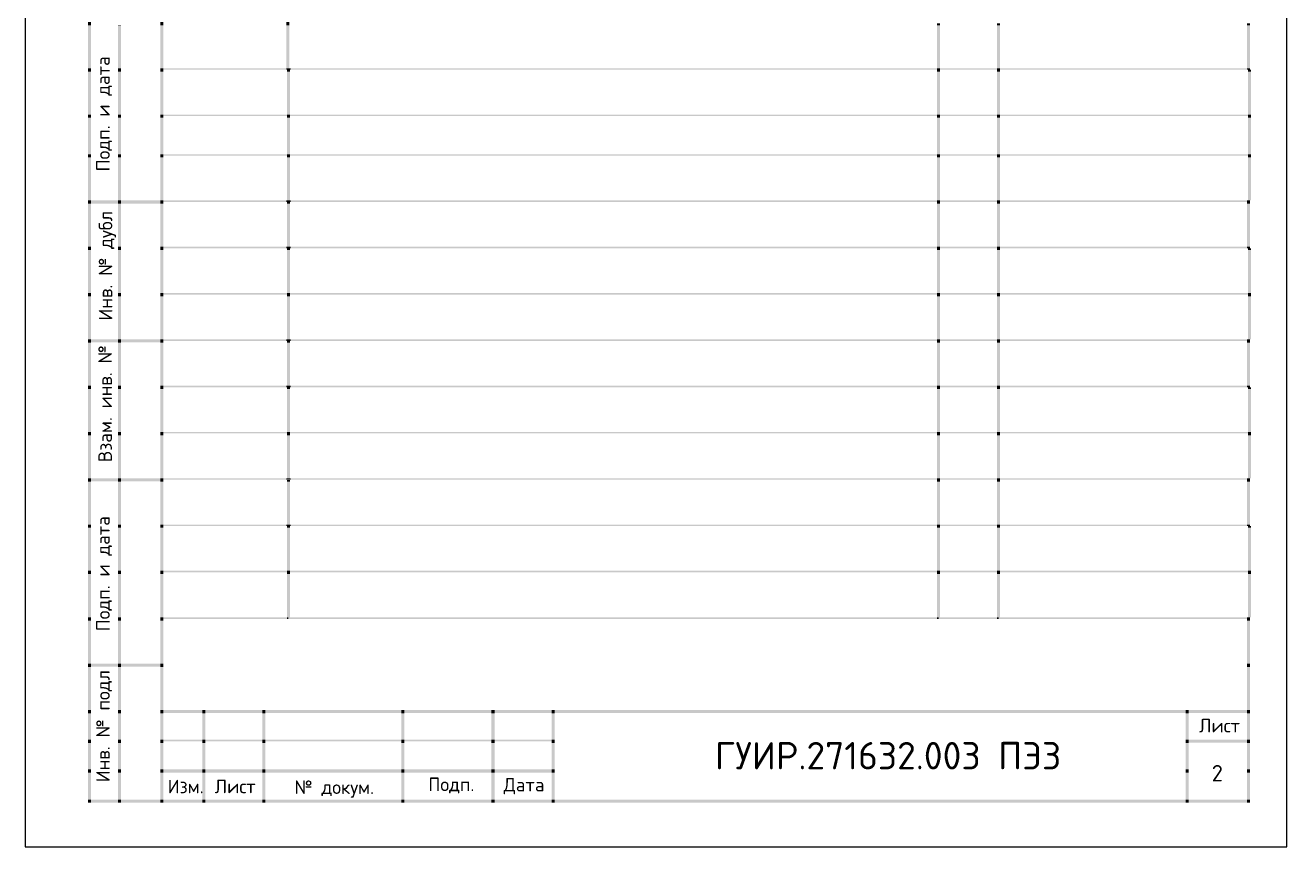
# Model space of a CAD drawing. Header units: millimetres. Extents: x 0 to 17.6, y 0 to 11.7.
# Drawn here: x 9.3 to 17.56, y 0 to 5.38 of the extents above; entities that cross this region are included whole.
import ezdxf

# ---------------------------------------------------------------- set-up
doc = ezdxf.new("R2010")
doc.units = ezdxf.units.MM
for name, color, linetype in [('PDF2_Solid Fills', 7, 'Continuous'), ('PDF2_Text', 7, 'Continuous'), ('PDF_Text', 7, 'Continuous')]:
    doc.layers.add(name, color=color, linetype=linetype)
doc.styles.add('PDF ISOCPEUR', font='isocpeur.ttf')

msp = doc.modelspace()

# ---------------------------------------------------------------- linework, layer by layer
at = {"color": 7, "true_color": 0xffffff}
msp.add_lwpolyline([(9.2964, 0), (17.5647, 0), (17.5647, 11.6933), (9.2964, 11.6933)], close=True, dxfattribs=at)
at = {"layer": 'PDF2_Solid Fills', "lineweight": 35, "transparency": 33554559}
for points in [[(9.708, 5.384), (9.728, 5.384), (9.708, 5.4057), (9.728, 5.4057)], [(9.708, 5.1024), (9.728, 5.1024), (9.708, 5.384), (9.728, 5.384)], [(9.9047, 5.384), (9.9247, 5.384), (9.9047, 5.3857), (9.9247, 5.3857)], [(9.9047, 5.1024), (9.9247, 5.1024), (9.9047, 5.384), (9.9247, 5.384)], [(10.1817, 5.384), (10.2017, 5.384), (10.1817, 5.4057), (10.2017, 5.4057)], [(10.1817, 5.1024), (10.2017, 5.1024), (10.1817, 5.384), (10.2017, 5.384)], [(11.0067, 5.384), (11.0267, 5.384), (11.0067, 5.4057), (11.0267, 5.4057)], [(11.0067, 5.1024), (11.0267, 5.1024), (11.0067, 5.384), (11.0267, 5.384)], [(15.2723, 5.384), (15.2923, 5.384), (15.2723, 5.3957), (15.2923, 5.3957)], [(15.2723, 5.1024), (15.2923, 5.1024), (15.2723, 5.384), (15.2923, 5.384)], [(15.6661, 5.384), (15.6861, 5.384), (15.6661, 5.3957), (15.6861, 5.3957)], [(15.6661, 5.1024), (15.6861, 5.1024), (15.6661, 5.384), (15.6861, 5.384)], [(17.3047, 5.384), (17.3247, 5.384), (17.3047, 5.3957), (17.3247, 5.3957)], [(17.3047, 5.1024), (17.3247, 5.1024), (17.3047, 5.384), (17.3247, 5.384)], [(9.708, 5.0807), (9.728, 5.0807), (9.708, 5.1024), (9.728, 5.1024)], [(9.708, 4.799), (9.728, 4.799), (9.708, 5.0807), (9.728, 5.0807)], [(9.9047, 5.0807), (9.9247, 5.0807), (9.9047, 5.1024), (9.9247, 5.1024)], [(9.9047, 4.799), (9.9247, 4.799), (9.9047, 5.0807), (9.9247, 5.0807)], [(10.1817, 5.0807), (10.2017, 5.0807), (10.1817, 5.1024), (10.2017, 5.1024)], [(10.1817, 4.799), (10.2017, 4.799), (10.1817, 5.0807), (10.2017, 5.0807)], [(10.2017, 5.0924), (11.0067, 5.0924), (10.2017, 5.1024), (11.0067, 5.1024)], [(11.0067, 5.0924), (11.0167, 5.0924), (11.0067, 5.1024), (11.0167, 5.1024)], [(11.0117, 5.0807), (11.0317, 5.0807), (11.0117, 5.0924), (11.0317, 5.0924)], [(11.0117, 4.799), (11.0317, 4.799), (11.0117, 5.0807), (11.0317, 5.0807)], [(11.0167, 5.0924), (11.0267, 5.0924), (11.0167, 5.1024), (11.0267, 5.1024)], [(11.0267, 5.0924), (11.0367, 5.0924), (11.0267, 5.1024), (11.0367, 5.1024)], [(11.0367, 5.0924), (15.2723, 5.0924), (11.0367, 5.1024), (15.2723, 5.1024)], [(15.2723, 5.0807), (15.2923, 5.0807), (15.2723, 5.1024), (15.2923, 5.1024)], [(15.2723, 4.799), (15.2923, 4.799), (15.2723, 5.0807), (15.2923, 5.0807)], [(15.2923, 5.0924), (15.666, 5.0924), (15.2923, 5.1024), (15.666, 5.1024)], [(15.6661, 5.0807), (15.6861, 5.0807), (15.6661, 5.1024), (15.6861, 5.1024)], [(15.6661, 4.799), (15.6861, 4.799), (15.6661, 5.0807), (15.6861, 5.0807)], [(15.6861, 5.0924), (17.3047, 5.0924), (15.6861, 5.1024), (17.3047, 5.1024)], [(17.3047, 5.0924), (17.3147, 5.0924), (17.3047, 5.1024), (17.3147, 5.1024)], [(17.3097, 5.0807), (17.3297, 5.0807), (17.3097, 5.0924), (17.3297, 5.0924)], [(17.3097, 4.799), (17.3297, 4.799), (17.3097, 5.0807), (17.3297, 5.0807)], [(17.3147, 5.0924), (17.3247, 5.0924), (17.3147, 5.1024), (17.3247, 5.1024)], [(9.708, 4.7774), (9.728, 4.7774), (9.708, 4.799), (9.728, 4.799)], [(9.9047, 4.7774), (9.9247, 4.7774), (9.9047, 4.799), (9.9247, 4.799)], [(10.1817, 4.7774), (10.2017, 4.7774), (10.1817, 4.799), (10.2017, 4.799)], [(10.2017, 4.789), (11.0117, 4.789), (10.2017, 4.799), (11.0117, 4.799)], [(11.0117, 4.7774), (11.0317, 4.7774), (11.0117, 4.799), (11.0317, 4.799)], [(11.0317, 4.789), (15.2723, 4.789), (11.0317, 4.799), (15.2723, 4.799)], [(15.2723, 4.7774), (15.2923, 4.7774), (15.2723, 4.799), (15.2923, 4.799)], [(15.2923, 4.789), (15.666, 4.789), (15.2923, 4.799), (15.666, 4.799)], [(15.6661, 4.7774), (15.6861, 4.7774), (15.6661, 4.799), (15.6861, 4.799)], [(15.6861, 4.789), (17.3097, 4.789), (15.6861, 4.799), (17.3097, 4.799)], [(17.3097, 4.7774), (17.3297, 4.7774), (17.3097, 4.799), (17.3297, 4.799)], [(9.708, 4.539), (9.728, 4.539), (9.708, 4.7774), (9.728, 4.7774)], [(9.9047, 4.539), (9.9247, 4.539), (9.9047, 4.7774), (9.9247, 4.7774)], [(10.1817, 4.539), (10.2017, 4.539), (10.1817, 4.7774), (10.2017, 4.7774)], [(11.0117, 4.539), (11.0317, 4.539), (11.0117, 4.7774), (11.0317, 4.7774)], [(15.2723, 4.539), (15.2923, 4.539), (15.2723, 4.7774), (15.2923, 4.7774)], [(15.6661, 4.539), (15.6861, 4.539), (15.6661, 4.7774), (15.6861, 4.7774)], [(17.3097, 4.539), (17.3297, 4.539), (17.3097, 4.7774), (17.3297, 4.7774)], [(9.708, 4.5174), (9.728, 4.5174), (9.708, 4.539), (9.728, 4.539)], [(9.708, 4.2357), (9.728, 4.2357), (9.708, 4.5174), (9.728, 4.5174)], [(9.9047, 4.5174), (9.9247, 4.5174), (9.9047, 4.539), (9.9247, 4.539)], [(9.9047, 4.2357), (9.9247, 4.2357), (9.9047, 4.5174), (9.9247, 4.5174)], [(10.1817, 4.5174), (10.2017, 4.5174), (10.1817, 4.539), (10.2017, 4.539)], [(10.1817, 4.2357), (10.2017, 4.2357), (10.1817, 4.5174), (10.2017, 4.5174)], [(10.2017, 4.529), (11.0117, 4.529), (10.2017, 4.539), (11.0117, 4.539)], [(11.0117, 4.5174), (11.0317, 4.5174), (11.0117, 4.539), (11.0317, 4.539)], [(11.0117, 4.2357), (11.0317, 4.2357), (11.0117, 4.5174), (11.0317, 4.5174)], [(11.0317, 4.529), (15.2723, 4.529), (11.0317, 4.539), (15.2723, 4.539)], [(15.2723, 4.5174), (15.2923, 4.5174), (15.2723, 4.539), (15.2923, 4.539)], [(15.2723, 4.2357), (15.2923, 4.2357), (15.2723, 4.5174), (15.2923, 4.5174)], [(15.2923, 4.529), (15.666, 4.529), (15.2923, 4.539), (15.666, 4.539)], [(15.6661, 4.5174), (15.6861, 4.5174), (15.6661, 4.539), (15.6861, 4.539)], [(15.6661, 4.2357), (15.6861, 4.2357), (15.6661, 4.5174), (15.6861, 4.5174)], [(15.6861, 4.529), (17.3097, 4.529), (15.6861, 4.539), (17.3097, 4.539)], [(17.3097, 4.5174), (17.3297, 4.5174), (17.3097, 4.539), (17.3297, 4.539)], [(17.3097, 4.2357), (17.3297, 4.2357), (17.3097, 4.5174), (17.3297, 4.5174)], [(9.708, 4.214), (9.728, 4.214), (9.708, 4.2357), (9.728, 4.2357)], [(9.728, 4.2157), (9.9047, 4.2157), (9.728, 4.2357), (9.9047, 4.2357)], [(9.9047, 4.214), (9.9247, 4.214), (9.9047, 4.2357), (9.9247, 4.2357)], [(9.9247, 4.2157), (10.1817, 4.2157), (9.9247, 4.2357), (10.1817, 4.2357)], [(10.1817, 4.214), (10.2017, 4.214), (10.1817, 4.2357), (10.2017, 4.2357)], [(10.2017, 4.2257), (11.0067, 4.2257), (10.2017, 4.2357), (11.0067, 4.2357)], [(11.0067, 4.2257), (11.0167, 4.2257), (11.0067, 4.2357), (11.0167, 4.2357)], [(11.0126, 4.214), (11.0326, 4.214), (11.0126, 4.2257), (11.0326, 4.2257)], [(11.0167, 4.2257), (11.0267, 4.2257), (11.0167, 4.2357), (11.0267, 4.2357)], [(11.0267, 4.2257), (11.0367, 4.2257), (11.0267, 4.2357), (11.0367, 4.2357)], [(11.0367, 4.2257), (15.2723, 4.2257), (11.0367, 4.2357), (15.2723, 4.2357)], [(15.2723, 4.214), (15.2923, 4.214), (15.2723, 4.2357), (15.2923, 4.2357)], [(15.2923, 4.2257), (15.666, 4.2257), (15.2923, 4.2357), (15.666, 4.2357)], [(15.6661, 4.214), (15.6861, 4.214), (15.6661, 4.2357), (15.6861, 4.2357)], [(15.6861, 4.2257), (17.3047, 4.2257), (15.6861, 4.2357), (17.3047, 4.2357)], [(17.3047, 4.2257), (17.3147, 4.2257), (17.3047, 4.2357), (17.3147, 4.2357)], [(17.3047, 4.214), (17.3247, 4.214), (17.3047, 4.2257), (17.3247, 4.2257)], [(17.3147, 4.2257), (17.3247, 4.2257), (17.3147, 4.2357), (17.3247, 4.2357)], [(9.708, 3.9324), (9.728, 3.9324), (9.708, 4.214), (9.728, 4.214)], [(9.9047, 3.9324), (9.9247, 3.9324), (9.9047, 4.214), (9.9247, 4.214)], [(10.1817, 3.9324), (10.2017, 3.9324), (10.1817, 4.214), (10.2017, 4.214)], [(11.0126, 3.9324), (11.0326, 3.9324), (11.0126, 4.214), (11.0326, 4.214)], [(15.2723, 3.9324), (15.2923, 3.9324), (15.2723, 4.214), (15.2923, 4.214)], [(15.6661, 3.9324), (15.6861, 3.9324), (15.6661, 4.214), (15.6861, 4.214)], [(17.3047, 3.9324), (17.3247, 3.9324), (17.3047, 4.214), (17.3247, 4.214)], [(9.708, 3.9107), (9.728, 3.9107), (9.708, 3.9324), (9.728, 3.9324)], [(9.708, 3.629), (9.728, 3.629), (9.708, 3.9107), (9.728, 3.9107)], [(9.9047, 3.9107), (9.9247, 3.9107), (9.9047, 3.9324), (9.9247, 3.9324)], [(9.9047, 3.629), (9.9247, 3.629), (9.9047, 3.9107), (9.9247, 3.9107)], [(10.1817, 3.9107), (10.2017, 3.9107), (10.1817, 3.9324), (10.2017, 3.9324)], [(10.1817, 3.629), (10.2017, 3.629), (10.1817, 3.9107), (10.2017, 3.9107)], [(10.2017, 3.9224), (11.0067, 3.9224), (10.2017, 3.9324), (11.0067, 3.9324)], [(11.0067, 3.9224), (11.0167, 3.9224), (11.0067, 3.9324), (11.0167, 3.9324)], [(11.0117, 3.9107), (11.0317, 3.9107), (11.0117, 3.9224), (11.0317, 3.9224)], [(11.0117, 3.629), (11.0317, 3.629), (11.0117, 3.9107), (11.0317, 3.9107)], [(11.0167, 3.9224), (11.0267, 3.9224), (11.0167, 3.9324), (11.0267, 3.9324)], [(11.0267, 3.9224), (11.0367, 3.9224), (11.0267, 3.9324), (11.0367, 3.9324)], [(11.0367, 3.9224), (15.2723, 3.9224), (11.0367, 3.9324), (15.2723, 3.9324)], [(15.2723, 3.9107), (15.2923, 3.9107), (15.2723, 3.9324), (15.2923, 3.9324)], [(15.2723, 3.629), (15.2923, 3.629), (15.2723, 3.9107), (15.2923, 3.9107)], [(15.2923, 3.9224), (15.666, 3.9224), (15.2923, 3.9324), (15.666, 3.9324)], [(15.6661, 3.9107), (15.6861, 3.9107), (15.6661, 3.9324), (15.6861, 3.9324)], [(15.6661, 3.629), (15.6861, 3.629), (15.6661, 3.9107), (15.6861, 3.9107)], [(15.6861, 3.9224), (17.3047, 3.9224), (15.6861, 3.9324), (17.3047, 3.9324)], [(17.3047, 3.9224), (17.3147, 3.9224), (17.3047, 3.9324), (17.3147, 3.9324)], [(17.3097, 3.9107), (17.3297, 3.9107), (17.3097, 3.9224), (17.3297, 3.9224)], [(17.3097, 3.629), (17.3297, 3.629), (17.3097, 3.9107), (17.3297, 3.9107)], [(17.3147, 3.9224), (17.3247, 3.9224), (17.3147, 3.9324), (17.3247, 3.9324)], [(9.708, 3.6074), (9.728, 3.6074), (9.708, 3.629), (9.728, 3.629)], [(9.708, 3.3257), (9.728, 3.3257), (9.708, 3.6074), (9.728, 3.6074)], [(9.9047, 3.6074), (9.9247, 3.6074), (9.9047, 3.629), (9.9247, 3.629)], [(9.9047, 3.3257), (9.9247, 3.3257), (9.9047, 3.6074), (9.9247, 3.6074)], [(10.1817, 3.6074), (10.2017, 3.6074), (10.1817, 3.629), (10.2017, 3.629)], [(10.1817, 3.3257), (10.2017, 3.3257), (10.1817, 3.6074), (10.2017, 3.6074)], [(10.2017, 3.619), (11.0117, 3.619), (10.2017, 3.629), (11.0117, 3.629)], [(11.0117, 3.6074), (11.0317, 3.6074), (11.0117, 3.629), (11.0317, 3.629)], [(11.0117, 3.3257), (11.0317, 3.3257), (11.0117, 3.6074), (11.0317, 3.6074)], [(11.0317, 3.619), (15.2723, 3.619), (11.0317, 3.629), (15.2723, 3.629)], [(15.2723, 3.6074), (15.2923, 3.6074), (15.2723, 3.629), (15.2923, 3.629)], [(15.2723, 3.3257), (15.2923, 3.3257), (15.2723, 3.6074), (15.2923, 3.6074)], [(15.2923, 3.619), (15.666, 3.619), (15.2923, 3.629), (15.666, 3.629)], [(15.6661, 3.6074), (15.6861, 3.6074), (15.6661, 3.629), (15.6861, 3.629)], [(15.6661, 3.3257), (15.6861, 3.3257), (15.6661, 3.6074), (15.6861, 3.6074)], [(15.6861, 3.619), (17.3097, 3.619), (15.6861, 3.629), (17.3097, 3.629)], [(17.3097, 3.6074), (17.3297, 3.6074), (17.3097, 3.629), (17.3297, 3.629)], [(17.3097, 3.3257), (17.3297, 3.3257), (17.3097, 3.6074), (17.3297, 3.6074)], [(9.708, 3.304), (9.728, 3.304), (9.708, 3.3257), (9.728, 3.3257)], [(9.728, 3.3057), (9.9047, 3.3057), (9.728, 3.3257), (9.9047, 3.3257)], [(9.9047, 3.304), (9.9247, 3.304), (9.9047, 3.3257), (9.9247, 3.3257)], [(9.9247, 3.3057), (10.1817, 3.3057), (9.9247, 3.3257), (10.1817, 3.3257)], [(10.1817, 3.304), (10.2017, 3.304), (10.1817, 3.3257), (10.2017, 3.3257)], [(10.2017, 3.3157), (11.0067, 3.3157), (10.2017, 3.3257), (11.0067, 3.3257)], [(11.0067, 3.3157), (11.0167, 3.3157), (11.0067, 3.3257), (11.0167, 3.3257)], [(11.0115, 3.304), (11.0315, 3.304), (11.0115, 3.3157), (11.0315, 3.3157)], [(11.0167, 3.3157), (11.0267, 3.3157), (11.0167, 3.3257), (11.0267, 3.3257)], [(11.0267, 3.3157), (11.0367, 3.3157), (11.0267, 3.3257), (11.0367, 3.3257)], [(11.0367, 3.3157), (15.2723, 3.3157), (11.0367, 3.3257), (15.2723, 3.3257)], [(15.2723, 3.304), (15.2923, 3.304), (15.2723, 3.3257), (15.2923, 3.3257)], [(15.2923, 3.3157), (15.666, 3.3157), (15.2923, 3.3257), (15.666, 3.3257)], [(15.6661, 3.304), (15.6861, 3.304), (15.6661, 3.3257), (15.6861, 3.3257)], [(15.6861, 3.3157), (17.3047, 3.3157), (15.6861, 3.3257), (17.3047, 3.3257)], [(17.3047, 3.3157), (17.3147, 3.3157), (17.3047, 3.3257), (17.3147, 3.3257)], [(17.3047, 3.304), (17.3247, 3.304), (17.3047, 3.3157), (17.3247, 3.3157)], [(17.3147, 3.3157), (17.3247, 3.3157), (17.3147, 3.3257), (17.3247, 3.3257)], [(9.708, 3.0219), (9.728, 3.0219), (9.708, 3.3039), (9.728, 3.3039)], [(9.9047, 3.0219), (9.9247, 3.0219), (9.9047, 3.3039), (9.9247, 3.3039)], [(10.1817, 3.0219), (10.2017, 3.0219), (10.1817, 3.3039), (10.2017, 3.3039)], [(11.0115, 3.0219), (11.0315, 3.0219), (11.0115, 3.3039), (11.0315, 3.3039)], [(15.2723, 3.0219), (15.2923, 3.0219), (15.2723, 3.3039), (15.2923, 3.3039)], [(15.6661, 3.0219), (15.6861, 3.0219), (15.6661, 3.3039), (15.6861, 3.3039)], [(17.3047, 3.0219), (17.3247, 3.0219), (17.3047, 3.3039), (17.3247, 3.3039)], [(9.708, 3.0003), (9.728, 3.0003), (9.708, 3.0219), (9.728, 3.0219)], [(9.708, 2.7186), (9.728, 2.7186), (9.708, 3.0003), (9.728, 3.0003)], [(9.9047, 3.0003), (9.9247, 3.0003), (9.9047, 3.0219), (9.9247, 3.0219)], [(9.9047, 2.7186), (9.9247, 2.7186), (9.9047, 3.0003), (9.9247, 3.0003)], [(10.1817, 3.0003), (10.2017, 3.0003), (10.1817, 3.0219), (10.2017, 3.0219)], [(10.1817, 2.7186), (10.2017, 2.7186), (10.1817, 3.0003), (10.2017, 3.0003)], [(10.2017, 3.0119), (11.0067, 3.0119), (10.2017, 3.0219), (11.0067, 3.0219)], [(11.0067, 3.0119), (11.0167, 3.0119), (11.0067, 3.0219), (11.0167, 3.0219)], [(11.0117, 3.0003), (11.0317, 3.0003), (11.0117, 3.0119), (11.0317, 3.0119)], [(11.0117, 2.7186), (11.0317, 2.7186), (11.0117, 3.0003), (11.0317, 3.0003)], [(11.0167, 3.0119), (11.0267, 3.0119), (11.0167, 3.0219), (11.0267, 3.0219)], [(11.0267, 3.0119), (11.0367, 3.0119), (11.0267, 3.0219), (11.0367, 3.0219)], [(11.0367, 3.0119), (15.2723, 3.0119), (11.0367, 3.0219), (15.2723, 3.0219)], [(15.2723, 3.0003), (15.2923, 3.0003), (15.2723, 3.0219), (15.2923, 3.0219)], [(15.2723, 2.7186), (15.2923, 2.7186), (15.2723, 3.0003), (15.2923, 3.0003)], [(15.2923, 3.0119), (15.666, 3.0119), (15.2923, 3.0219), (15.666, 3.0219)], [(15.6661, 3.0003), (15.6861, 3.0003), (15.6661, 3.0219), (15.6861, 3.0219)], [(15.6661, 2.7186), (15.6861, 2.7186), (15.6661, 3.0003), (15.6861, 3.0003)], [(15.6861, 3.0119), (17.3047, 3.0119), (15.6861, 3.0219), (17.3047, 3.0219)], [(17.3047, 3.0119), (17.3147, 3.0119), (17.3047, 3.0219), (17.3147, 3.0219)], [(17.3097, 3.0003), (17.3297, 3.0003), (17.3097, 3.0119), (17.3297, 3.0119)], [(17.3097, 2.7186), (17.3297, 2.7186), (17.3097, 3.0003), (17.3297, 3.0003)], [(17.3147, 3.0119), (17.3247, 3.0119), (17.3147, 3.0219), (17.3247, 3.0219)], [(9.708, 2.6969), (9.728, 2.6969), (9.708, 2.7186), (9.728, 2.7186)], [(9.708, 2.4153), (9.728, 2.4153), (9.708, 2.6969), (9.728, 2.6969)], [(9.9047, 2.6969), (9.9247, 2.6969), (9.9047, 2.7186), (9.9247, 2.7186)], [(9.9047, 2.4153), (9.9247, 2.4153), (9.9047, 2.6969), (9.9247, 2.6969)], [(10.1817, 2.6969), (10.2017, 2.6969), (10.1817, 2.7186), (10.2017, 2.7186)], [(10.1817, 2.4153), (10.2017, 2.4153), (10.1817, 2.6969), (10.2017, 2.6969)], [(10.2017, 2.7086), (11.0117, 2.7086), (10.2017, 2.7186), (11.0117, 2.7186)], [(11.0117, 2.6969), (11.0317, 2.6969), (11.0117, 2.7186), (11.0317, 2.7186)], [(11.0117, 2.4153), (11.0317, 2.4153), (11.0117, 2.6969), (11.0317, 2.6969)], [(11.0317, 2.7086), (15.2723, 2.7086), (11.0317, 2.7186), (15.2723, 2.7186)], [(15.2723, 2.6969), (15.2923, 2.6969), (15.2723, 2.7186), (15.2923, 2.7186)], [(15.2723, 2.4153), (15.2923, 2.4153), (15.2723, 2.6969), (15.2923, 2.6969)], [(15.2923, 2.7086), (15.666, 2.7086), (15.2923, 2.7186), (15.666, 2.7186)], [(15.6661, 2.6969), (15.6861, 2.6969), (15.6661, 2.7186), (15.6861, 2.7186)], [(15.6661, 2.4153), (15.6861, 2.4153), (15.6661, 2.6969), (15.6861, 2.6969)], [(15.6861, 2.7086), (17.3097, 2.7086), (15.6861, 2.7186), (17.3097, 2.7186)], [(17.3097, 2.6969), (17.3297, 2.6969), (17.3097, 2.7186), (17.3297, 2.7186)], [(17.3097, 2.4153), (17.3297, 2.4153), (17.3097, 2.6969), (17.3297, 2.6969)], [(9.708, 2.3936), (9.728, 2.3936), (9.708, 2.4153), (9.728, 2.4153)], [(9.728, 2.3953), (9.9047, 2.3953), (9.728, 2.4153), (9.9047, 2.4153)], [(9.9047, 2.3936), (9.9247, 2.3936), (9.9047, 2.4153), (9.9247, 2.4153)], [(9.9247, 2.3953), (10.1817, 2.3953), (9.9247, 2.4153), (10.1817, 2.4153)], [(10.1817, 2.3936), (10.2017, 2.3936), (10.1817, 2.4153), (10.2017, 2.4153)], [(10.2017, 2.4053), (11.0067, 2.4053), (10.2017, 2.4153), (11.0067, 2.4153)], [(11.0067, 2.4053), (11.0167, 2.4053), (11.0067, 2.4153), (11.0167, 2.4153)], [(11.0114, 2.3929), (11.0314, 2.3929), (11.0114, 2.4045), (11.0314, 2.4045)], [(11.0167, 2.4053), (11.0267, 2.4053), (11.0167, 2.4153), (11.0267, 2.4153)], [(11.0267, 2.4053), (11.0367, 2.4053), (11.0267, 2.4153), (11.0367, 2.4153)], [(11.0367, 2.4053), (15.2723, 2.4053), (11.0367, 2.4153), (15.2723, 2.4153)], [(15.2723, 2.3936), (15.2923, 2.3936), (15.2723, 2.4153), (15.2923, 2.4153)], [(15.2923, 2.4053), (15.666, 2.4053), (15.2923, 2.4153), (15.666, 2.4153)], [(15.6661, 2.3936), (15.6861, 2.3936), (15.6661, 2.4153), (15.6861, 2.4153)], [(15.6861, 2.4053), (17.3047, 2.4053), (15.6861, 2.4153), (17.3047, 2.4153)], [(17.3047, 2.4053), (17.3147, 2.4053), (17.3047, 2.4153), (17.3147, 2.4153)], [(17.3047, 2.3936), (17.3247, 2.3936), (17.3047, 2.4053), (17.3247, 2.4053)], [(17.3147, 2.4053), (17.3247, 2.4053), (17.3147, 2.4153), (17.3247, 2.4153)], [(9.708, 2.1119), (9.728, 2.1119), (9.708, 2.3936), (9.728, 2.3936)], [(9.9047, 2.1119), (9.9247, 2.1119), (9.9047, 2.3936), (9.9247, 2.3936)], [(10.1817, 2.1119), (10.2017, 2.1119), (10.1817, 2.3936), (10.2017, 2.3936)], [(11.0113, 2.1115), (11.0313, 2.1115), (11.0113, 2.3931), (11.0313, 2.3931)], [(15.2723, 2.1119), (15.2923, 2.1119), (15.2723, 2.3936), (15.2923, 2.3936)], [(15.6661, 2.1119), (15.6861, 2.1119), (15.6661, 2.3936), (15.6861, 2.3936)], [(17.3047, 2.1119), (17.3247, 2.1119), (17.3047, 2.3936), (17.3247, 2.3936)], [(9.708, 2.0903), (9.728, 2.0903), (9.708, 2.1119), (9.728, 2.1119)], [(9.708, 1.8086), (9.728, 1.8086), (9.708, 2.0903), (9.728, 2.0903)], [(9.9047, 2.0903), (9.9247, 2.0903), (9.9047, 2.1119), (9.9247, 2.1119)], [(9.9047, 1.8086), (9.9247, 1.8086), (9.9047, 2.0903), (9.9247, 2.0903)], [(10.1817, 2.0903), (10.2017, 2.0903), (10.1817, 2.1119), (10.2017, 2.1119)], [(10.1817, 1.8086), (10.2017, 1.8086), (10.1817, 2.0903), (10.2017, 2.0903)], [(10.2017, 2.1019), (11.0067, 2.1019), (10.2017, 2.1119), (11.0067, 2.1119)], [(11.0067, 2.1019), (11.0167, 2.1019), (11.0067, 2.1119), (11.0167, 2.1119)], [(11.0117, 2.0903), (11.0317, 2.0903), (11.0117, 2.1019), (11.0317, 2.1019)], [(11.0117, 1.8086), (11.0317, 1.8086), (11.0117, 2.0903), (11.0317, 2.0903)], [(11.0167, 2.1019), (11.0267, 2.1019), (11.0167, 2.1119), (11.0267, 2.1119)], [(11.0267, 2.1019), (11.0367, 2.1019), (11.0267, 2.1119), (11.0367, 2.1119)], [(11.0367, 2.1019), (15.2723, 2.1019), (11.0367, 2.1119), (15.2723, 2.1119)], [(15.2723, 2.0903), (15.2923, 2.0903), (15.2723, 2.1119), (15.2923, 2.1119)], [(15.2723, 1.8086), (15.2923, 1.8086), (15.2723, 2.0903), (15.2923, 2.0903)], [(15.2923, 2.1019), (15.666, 2.1019), (15.2923, 2.1119), (15.666, 2.1119)], [(15.6661, 2.0903), (15.6861, 2.0903), (15.6661, 2.1119), (15.6861, 2.1119)], [(15.6661, 1.8086), (15.6861, 1.8086), (15.6661, 2.0903), (15.6861, 2.0903)], [(15.6861, 2.1019), (17.3047, 2.1019), (15.6861, 2.1119), (17.3047, 2.1119)], [(17.3047, 2.1019), (17.3147, 2.1019), (17.3047, 2.1119), (17.3147, 2.1119)], [(17.3097, 2.0903), (17.3297, 2.0903), (17.3097, 2.1019), (17.3297, 2.1019)], [(17.3097, 1.8086), (17.3297, 1.8086), (17.3097, 2.0903), (17.3297, 2.0903)], [(17.3147, 2.1019), (17.3247, 2.1019), (17.3147, 2.1119), (17.3247, 2.1119)], [(9.708, 1.7869), (9.728, 1.7869), (9.708, 1.8086), (9.728, 1.8086)], [(9.708, 1.5036), (9.728, 1.5036), (9.708, 1.7869), (9.728, 1.7869)], [(9.9047, 1.7869), (9.9247, 1.7869), (9.9047, 1.8086), (9.9247, 1.8086)], [(9.9047, 1.5036), (9.9247, 1.5036), (9.9047, 1.7869), (9.9247, 1.7869)], [(10.1817, 1.7869), (10.2017, 1.7869), (10.1817, 1.8086), (10.2017, 1.8086)], [(10.1817, 1.5036), (10.2017, 1.5036), (10.1817, 1.7869), (10.2017, 1.7869)], [(10.2017, 1.7986), (11.0117, 1.7986), (10.2017, 1.8086), (11.0117, 1.8086)], [(11.0117, 1.7869), (11.0317, 1.7869), (11.0117, 1.8086), (11.0317, 1.8086)], [(11.0117, 1.5036), (11.0317, 1.5036), (11.0117, 1.7869), (11.0317, 1.7869)], [(11.0317, 1.7986), (15.2723, 1.7986), (11.0317, 1.8086), (15.2723, 1.8086)], [(15.2723, 1.7869), (15.2923, 1.7869), (15.2723, 1.8086), (15.2923, 1.8086)], [(15.2723, 1.5036), (15.2923, 1.5036), (15.2723, 1.7869), (15.2923, 1.7869)], [(15.2923, 1.7986), (15.666, 1.7986), (15.2923, 1.8086), (15.666, 1.8086)], [(15.6661, 1.7869), (15.6861, 1.7869), (15.6661, 1.8086), (15.6861, 1.8086)], [(15.6661, 1.5036), (15.6861, 1.5036), (15.6661, 1.7869), (15.6861, 1.7869)], [(15.6861, 1.7986), (17.3097, 1.7986), (15.6861, 1.8086), (17.3097, 1.8086)], [(17.3097, 1.7869), (17.3297, 1.7869), (17.3097, 1.8086), (17.3297, 1.8086)], [(17.3097, 1.5036), (17.3297, 1.5036), (17.3097, 1.7869), (17.3297, 1.7869)], [(9.708, 1.4819), (9.728, 1.4819), (9.708, 1.5036), (9.728, 1.5036)], [(9.9047, 1.4819), (9.9247, 1.4819), (9.9047, 1.5036), (9.9247, 1.5036)], [(10.1817, 1.4819), (10.2017, 1.4819), (10.1817, 1.5036), (10.2017, 1.5036)], [(10.2017, 1.4936), (11.0117, 1.4936), (10.2017, 1.5036), (11.0117, 1.5036)], [(11.0117, 1.4936), (11.0217, 1.4936), (11.0117, 1.5036), (11.0217, 1.5036)], [(11.0217, 1.4936), (15.2723, 1.4936), (11.0217, 1.5036), (15.2723, 1.5036)], [(15.2723, 1.4936), (15.2823, 1.4936), (15.2723, 1.5036), (15.2823, 1.5036)], [(15.2823, 1.4936), (15.666, 1.4936), (15.2823, 1.5036), (15.666, 1.5036)], [(15.6661, 1.4936), (15.6761, 1.4936), (15.6661, 1.5036), (15.6761, 1.5036)], [(15.6761, 1.4936), (17.3047, 1.4936), (15.6761, 1.5036), (17.3047, 1.5036)], [(17.3047, 1.4936), (17.3147, 1.4936), (17.3047, 1.5036), (17.3147, 1.5036)], [(17.3047, 1.4819), (17.3247, 1.4819), (17.3047, 1.4936), (17.3247, 1.4936)], [(17.3147, 1.4936), (17.3247, 1.4936), (17.3147, 1.5036), (17.3247, 1.5036)], [(9.708, 1.2003), (9.728, 1.2003), (9.708, 1.482), (9.728, 1.482)], [(9.9047, 1.2003), (9.9247, 1.2003), (9.9047, 1.482), (9.9247, 1.482)], [(10.1817, 1.2003), (10.2017, 1.2003), (10.1817, 1.482), (10.2017, 1.482)], [(17.3047, 1.2003), (17.3247, 1.2003), (17.3047, 1.482), (17.3247, 1.482)], [(9.708, 1.1787), (9.728, 1.1787), (9.708, 1.2003), (9.728, 1.2003)], [(9.708, 0.897), (9.728, 0.897), (9.708, 1.1787), (9.728, 1.1787)], [(9.728, 1.1803), (9.9047, 1.1803), (9.728, 1.2003), (9.9047, 1.2003)], [(9.9047, 1.1787), (9.9247, 1.1787), (9.9047, 1.2003), (9.9247, 1.2003)], [(9.9047, 0.897), (9.9247, 0.897), (9.9047, 1.1787), (9.9247, 1.1787)], [(9.9247, 1.1803), (10.1817, 1.1803), (9.9247, 1.2003), (10.1817, 1.2003)], [(10.1817, 1.1787), (10.2017, 1.1787), (10.1817, 1.2003), (10.2017, 1.2003)], [(10.1817, 0.897), (10.2017, 0.897), (10.1817, 1.1787), (10.2017, 1.1787)], [(17.3047, 1.1787), (17.3247, 1.1787), (17.3047, 1.2003), (17.3247, 1.2003)], [(17.3047, 0.897), (17.3247, 0.897), (17.3047, 1.1787), (17.3247, 1.1787)], [(9.708, 0.8753), (9.728, 0.8753), (9.708, 0.897), (9.728, 0.897)], [(9.708, 0.702), (9.728, 0.702), (9.708, 0.8753), (9.728, 0.8753)], [(9.9047, 0.8753), (9.9247, 0.8753), (9.9047, 0.897), (9.9247, 0.897)], [(9.9047, 0.702), (9.9247, 0.702), (9.9047, 0.8753), (9.9247, 0.8753)], [(10.1817, 0.8753), (10.2017, 0.8753), (10.1817, 0.897), (10.2017, 0.897)], [(10.1817, 0.702), (10.2017, 0.702), (10.1817, 0.8753), (10.2017, 0.8753)], [(10.2017, 0.877), (10.4567, 0.877), (10.2017, 0.897), (10.4567, 0.897)], [(10.4567, 0.877), (10.4767, 0.877), (10.4567, 0.897), (10.4767, 0.897)], [(10.4567, 0.8753), (10.4767, 0.8753), (10.4567, 0.877), (10.4767, 0.877)], [(10.4567, 0.702), (10.4767, 0.702), (10.4567, 0.8753), (10.4767, 0.8753)], [(10.4767, 0.877), (10.85, 0.877), (10.4767, 0.897), (10.85, 0.897)], [(10.85, 0.877), (10.87, 0.877), (10.85, 0.897), (10.87, 0.897)], [(10.85, 0.8753), (10.87, 0.8753), (10.85, 0.877), (10.87, 0.877)], [(10.85, 0.702), (10.87, 0.702), (10.85, 0.8753), (10.87, 0.8753)], [(10.87, 0.877), (11.7617, 0.877), (10.87, 0.897), (11.7617, 0.897)], [(11.7617, 0.877), (11.7817, 0.877), (11.7617, 0.897), (11.7817, 0.897)], [(11.7617, 0.8753), (11.7817, 0.8753), (11.7617, 0.877), (11.7817, 0.877)], [(11.7617, 0.702), (11.7817, 0.702), (11.7617, 0.8753), (11.7817, 0.8753)], [(11.7817, 0.877), (12.352, 0.877), (11.7817, 0.897), (12.352, 0.897)], [(12.3521, 0.877), (12.3721, 0.877), (12.3521, 0.897), (12.3721, 0.897)], [(12.3521, 0.8753), (12.3721, 0.8753), (12.3521, 0.877), (12.3721, 0.877)], [(12.3521, 0.702), (12.3721, 0.702), (12.3521, 0.8753), (12.3721, 0.8753)], [(12.3721, 0.877), (12.7471, 0.877), (12.3721, 0.897), (12.7471, 0.897)], [(12.7471, 0.877), (12.7671, 0.877), (12.7471, 0.897), (12.7671, 0.897)], [(12.7471, 0.8753), (12.7671, 0.8753), (12.7471, 0.877), (12.7671, 0.877)], [(12.7471, 0.702), (12.7671, 0.702), (12.7471, 0.8753), (12.7671, 0.8753)], [(12.7671, 0.877), (16.9011, 0.877), (12.7671, 0.897), (16.9011, 0.897)], [(16.9011, 0.877), (16.9211, 0.877), (16.9011, 0.897), (16.9211, 0.897)], [(16.9011, 0.8753), (16.9211, 0.8753), (16.9011, 0.877), (16.9211, 0.877)], [(16.9011, 0.702), (16.9211, 0.702), (16.9011, 0.8753), (16.9211, 0.8753)], [(16.9211, 0.877), (17.3048, 0.877), (16.9211, 0.897), (17.3048, 0.897)], [(17.3047, 0.8753), (17.3247, 0.8753), (17.3047, 0.897), (17.3247, 0.897)], [(17.3047, 0.702), (17.3247, 0.702), (17.3047, 0.8753), (17.3247, 0.8753)], [(9.708, 0.6803), (9.728, 0.6803), (9.708, 0.702), (9.728, 0.702)], [(9.708, 0.5067), (9.728, 0.5067), (9.708, 0.6803), (9.728, 0.6803)], [(9.9047, 0.6803), (9.9247, 0.6803), (9.9047, 0.702), (9.9247, 0.702)], [(9.9047, 0.5067), (9.9247, 0.5067), (9.9047, 0.6803), (9.9247, 0.6803)], [(10.1817, 0.6803), (10.2017, 0.6803), (10.1817, 0.702), (10.2017, 0.702)], [(10.1817, 0.5067), (10.2017, 0.5067), (10.1817, 0.6803), (10.2017, 0.6803)], [(10.2017, 0.692), (10.4567, 0.692), (10.2017, 0.702), (10.4567, 0.702)], [(10.4567, 0.6803), (10.4767, 0.6803), (10.4567, 0.702), (10.4767, 0.702)], [(10.4567, 0.5067), (10.4767, 0.5067), (10.4567, 0.6803), (10.4767, 0.6803)], [(10.4767, 0.692), (10.85, 0.692), (10.4767, 0.702), (10.85, 0.702)], [(10.85, 0.6803), (10.87, 0.6803), (10.85, 0.702), (10.87, 0.702)], [(10.85, 0.5067), (10.87, 0.5067), (10.85, 0.6803), (10.87, 0.6803)], [(10.87, 0.692), (11.7617, 0.692), (10.87, 0.702), (11.7617, 0.702)], [(11.7617, 0.6803), (11.7817, 0.6803), (11.7617, 0.702), (11.7817, 0.702)], [(11.7617, 0.5067), (11.7817, 0.5067), (11.7617, 0.6803), (11.7817, 0.6803)], [(11.7817, 0.692), (12.352, 0.692), (11.7817, 0.702), (12.352, 0.702)], [(12.3521, 0.6803), (12.3721, 0.6803), (12.3521, 0.702), (12.3721, 0.702)], [(12.3521, 0.5067), (12.3721, 0.5067), (12.3521, 0.6803), (12.3721, 0.6803)], [(12.3721, 0.692), (12.7471, 0.692), (12.3721, 0.702), (12.7471, 0.702)], [(12.7471, 0.6803), (12.7671, 0.6803), (12.7471, 0.702), (12.7671, 0.702)], [(12.7471, 0.5067), (12.7671, 0.5067), (12.7471, 0.6803), (12.7671, 0.6803)], [(16.9011, 0.6803), (16.9211, 0.6803), (16.9011, 0.702), (16.9211, 0.702)], [(16.9011, 0.5067), (16.9211, 0.5067), (16.9011, 0.6803), (16.9211, 0.6803)], [(16.9211, 0.682), (17.3048, 0.682), (16.9211, 0.702), (17.3048, 0.702)], [(17.3047, 0.6803), (17.3247, 0.6803), (17.3047, 0.702), (17.3247, 0.702)], [(17.3047, 0.5067), (17.3247, 0.5067), (17.3047, 0.6803), (17.3247, 0.6803)], [(9.708, 0.485), (9.728, 0.485), (9.708, 0.5067), (9.728, 0.5067)], [(9.9047, 0.485), (9.9247, 0.485), (9.9047, 0.5067), (9.9247, 0.5067)], [(10.1817, 0.485), (10.2017, 0.485), (10.1817, 0.5067), (10.2017, 0.5067)], [(10.2017, 0.4867), (10.4567, 0.4867), (10.2017, 0.5067), (10.4567, 0.5067)], [(10.4567, 0.485), (10.4767, 0.485), (10.4567, 0.5067), (10.4767, 0.5067)], [(10.4767, 0.4867), (10.85, 0.4867), (10.4767, 0.5067), (10.85, 0.5067)], [(10.85, 0.485), (10.87, 0.485), (10.85, 0.5067), (10.87, 0.5067)], [(10.87, 0.4867), (11.7617, 0.4867), (10.87, 0.5067), (11.7617, 0.5067)], [(11.7617, 0.485), (11.7817, 0.485), (11.7617, 0.5067), (11.7817, 0.5067)], [(11.7817, 0.4867), (12.352, 0.4867), (11.7817, 0.5067), (12.352, 0.5067)], [(12.3521, 0.485), (12.3721, 0.485), (12.3521, 0.5067), (12.3721, 0.5067)], [(12.3721, 0.4867), (12.7471, 0.4867), (12.3721, 0.5067), (12.7471, 0.5067)], [(12.7471, 0.485), (12.7671, 0.485), (12.7471, 0.5067), (12.7671, 0.5067)], [(16.9011, 0.485), (16.9211, 0.485), (16.9011, 0.5067), (16.9211, 0.5067)], [(17.3047, 0.485), (17.3247, 0.485), (17.3047, 0.5067), (17.3247, 0.5067)], [(9.708, 0.3083), (9.728, 0.3083), (9.708, 0.485), (9.728, 0.485)], [(9.9047, 0.3083), (9.9247, 0.3083), (9.9047, 0.485), (9.9247, 0.485)], [(10.1817, 0.3083), (10.2017, 0.3083), (10.1817, 0.485), (10.2017, 0.485)], [(10.4567, 0.3083), (10.4767, 0.3083), (10.4567, 0.485), (10.4767, 0.485)], [(10.85, 0.3083), (10.87, 0.3083), (10.85, 0.485), (10.87, 0.485)], [(11.7617, 0.3083), (11.7817, 0.3083), (11.7617, 0.485), (11.7817, 0.485)], [(12.3521, 0.3083), (12.3721, 0.3083), (12.3521, 0.485), (12.3721, 0.485)], [(12.7471, 0.3083), (12.7671, 0.3083), (12.7471, 0.485), (12.7671, 0.485)], [(16.9011, 0.3083), (16.9211, 0.3083), (16.9011, 0.485), (16.9211, 0.485)], [(17.3047, 0.3083), (17.3247, 0.3083), (17.3047, 0.485), (17.3247, 0.485)], [(9.708, 0.2883), (9.728, 0.2883), (9.708, 0.3083), (9.728, 0.3083)], [(9.708, 0.2883), (9.728, 0.2883), (9.708, 0.3083), (9.728, 0.3083)], [(9.728, 0.2883), (9.9047, 0.2883), (9.728, 0.3083), (9.9047, 0.3083)], [(9.9047, 0.2883), (9.9247, 0.2883), (9.9047, 0.3083), (9.9247, 0.3083)], [(9.9247, 0.2883), (10.1817, 0.2883), (9.9247, 0.3083), (10.1817, 0.3083)], [(10.1817, 0.2883), (10.2017, 0.2883), (10.1817, 0.3083), (10.2017, 0.3083)], [(10.2017, 0.2883), (10.4567, 0.2883), (10.2017, 0.3083), (10.4567, 0.3083)], [(10.4567, 0.2883), (10.4767, 0.2883), (10.4567, 0.3083), (10.4767, 0.3083)], [(10.4767, 0.2883), (10.85, 0.2883), (10.4767, 0.3083), (10.85, 0.3083)], [(10.85, 0.2883), (10.87, 0.2883), (10.85, 0.3083), (10.87, 0.3083)], [(10.87, 0.2883), (11.7617, 0.2883), (10.87, 0.3083), (11.7617, 0.3083)], [(11.7617, 0.2883), (11.7817, 0.2883), (11.7617, 0.3083), (11.7817, 0.3083)], [(11.7817, 0.2883), (12.352, 0.2883), (11.7817, 0.3083), (12.352, 0.3083)], [(12.3521, 0.2883), (12.3721, 0.2883), (12.3521, 0.3083), (12.3721, 0.3083)], [(12.3721, 0.2883), (12.7471, 0.2883), (12.3721, 0.3083), (12.7471, 0.3083)], [(12.7471, 0.2883), (12.7671, 0.2883), (12.7471, 0.3083), (12.7671, 0.3083)], [(12.7671, 0.2883), (16.9011, 0.2883), (12.7671, 0.3083), (16.9011, 0.3083)], [(16.9011, 0.2883), (16.9211, 0.2883), (16.9011, 0.3083), (16.9211, 0.3083)], [(16.9211, 0.2883), (17.3048, 0.2883), (16.9211, 0.3083), (17.3048, 0.3083)], [(17.3047, 0.2883), (17.3247, 0.2883), (17.3047, 0.3083), (17.3247, 0.3083)], [(17.3047, 0.2883), (17.3247, 0.2883), (17.3047, 0.3083), (17.3247, 0.3083)]]:
    msp.add_solid(points, dxfattribs=at)

# ---------------------------------------------------------------- texts
at = {"layer": 'PDF2_Text', "char_height": 0.08916, "attachment_point": 7, "rotation": 90, "style": 'PDF ISOCPEUR'}
for s, insert in [('Подп. и дата', (9.8647, 4.4257)), ('Инв. № дубл', (9.8915, 3.449)), ('Взам. инв. №', (9.8647, 2.5203)), ('Подп. и дата', (9.8647, 1.4119)), ('Инв. № подл', (9.8647, 0.4233))]:
    msp.add_mtext(s, dxfattribs=dict(at, insert=insert))
at = {"layer": 'PDF2_Text', "attachment_point": 7, "style": 'PDF ISOCPEUR'}
for s, insert, char_height in [('Лист', (16.9899, 0.7494), 0.08916), ('2', (17.0728, 0.4285), 0.1074), ('Изм. ', (10.2303, 0.3503), 0.08916), ('Лист', (10.5382, 0.3508), 0.08916), ('№ докум.', (11.0606, 0.3215), 0.08916), ('Подп.', (11.9385, 0.3501), 0.08916), ('Дата', (12.4313, 0.3439), 0.08916)]:
    msp.add_mtext(s, dxfattribs=dict(at, insert=insert, char_height=char_height))
at = {"layer": 'PDF_Text', "insert": (13.8163, 0.5072), "char_height": 0.179395, "attachment_point": 7, "style": 'PDF ISOCPEUR'}
msp.add_mtext('ГУИР.271632.003 ПЭ3', dxfattribs=at)

doc.saveas('drawing.dxf')
